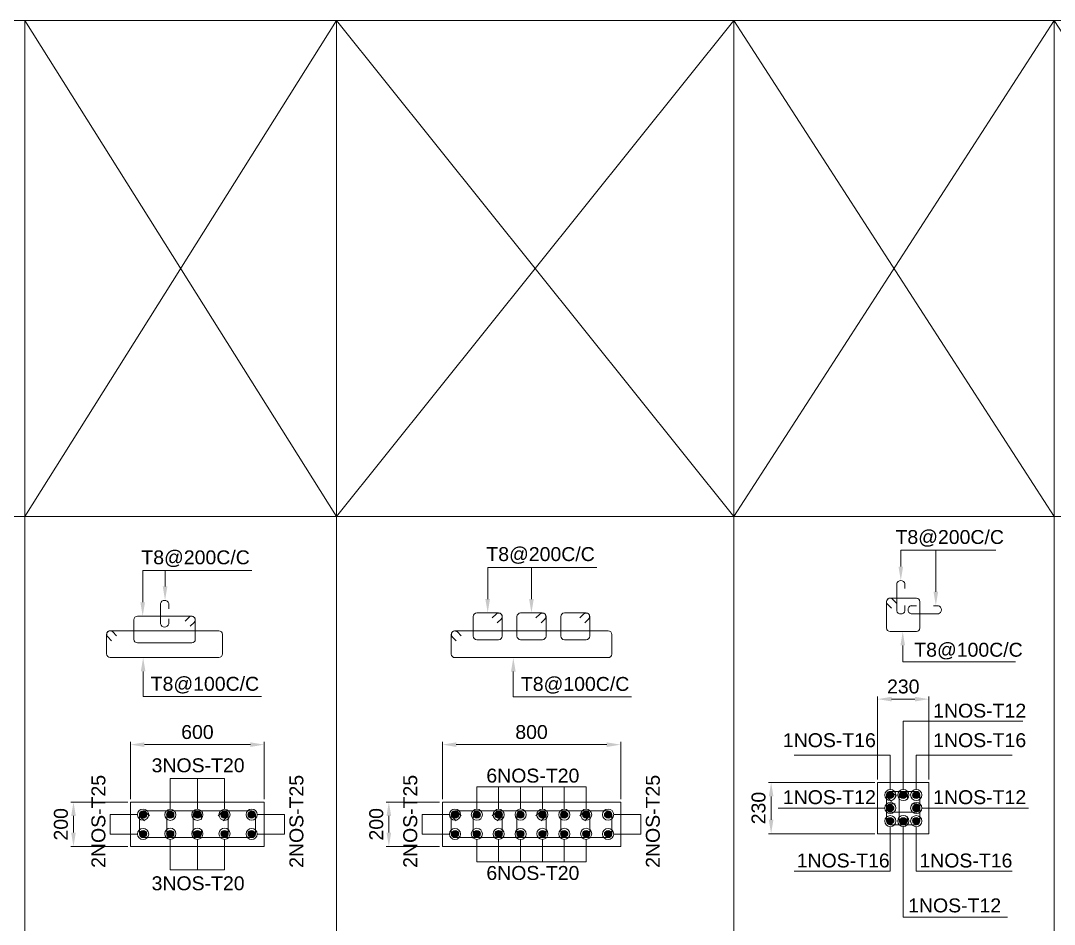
# Model space of a CAD drawing. Header units: metres. Extents: x 21100 to 202285, y -1545145 to -1477211.
# Drawn here: x 137992 to 156544, y -1532269 to -1516044 of the extents above; entities that cross this region are included whole.
import ezdxf

# ---------------------------------------------------------------- set-up
doc = ezdxf.new("R2010")
doc.units = ezdxf.units.M
doc.header["$LTSCALE"] = 15
doc.header["$MEASUREMENT"] = 0
for name, color, linetype, lineweight in [('COLUMN SECTION_ASC', 132, 'Continuous', 9), ('DIMENSION_ASC', 251, 'Continuous', 9), ('LEADER_ASC', 152, 'Continuous', 15), ('SCHEDULED BORDER_ASC', 4, 'Continuous', 18), ('STEEL DIST._ASC', 132, 'Continuous', 25), ('STIRRUPS_ASC', 22, 'Continuous', 5), ('TEXT SCHEDULE_ASC', 7, 'Continuous', 5), ('TEXT_ASC', 7, 'Continuous', 25)]:
    doc.layers.add(name, color=color, linetype=linetype, lineweight=lineweight)
doc.styles.add('ASC_DIMENSION', font='swiss.ttf', dxfattribs={"height": 250})
doc.styles.add('STANDERD ASC', font='swiss.ttf', dxfattribs={"height": 250})

# ---------------------------------------------------------------- blocks, each defined once
blk = doc.blocks.new('_DotBlank')
at = {"color": 0, "lineweight": -2}
blk.add_line((-0.5, 0), (-1, 0), dxfattribs=at)
blk.add_circle((0, 0), 0.5, dxfattribs=at)

msp = doc.modelspace()

# ---------------------------------------------------------------- hatches: boundary and pattern name
at = {"layer": 'STEEL DIST._ASC'}
h = msp.add_hatch(color=155, dxfattribs=at)
h.dxf.hatch_style = 1
edge = h.paths.add_edge_path()
edge.add_arc((153599.3, -1529950.1), 60, 180, 540)
h = msp.add_hatch(color=155, dxfattribs=at)
h.dxf.hatch_style = 1
edge = h.paths.add_edge_path()
edge.add_arc((153832.2, -1529948.5), 60, 89.99644, 449.99644)
h = msp.add_hatch(color=155, dxfattribs=at)
h.dxf.hatch_style = 1
edge = h.paths.add_edge_path()
edge.add_arc((154065.1, -1529950.1), 60, 0, 360, ccw=False)
h = msp.add_hatch(color=155, dxfattribs=at)
h.dxf.hatch_style = 1
edge = h.paths.add_edge_path()
edge.add_arc((153599.3, -1530181.4), 60, 180, 540)
h = msp.add_hatch(color=155, dxfattribs=at)
h.dxf.hatch_style = 1
edge = h.paths.add_edge_path()
edge.add_arc((154065.1, -1530181.4), 60, 0, 360, ccw=False)
h = msp.add_hatch(color=155, dxfattribs=at)
h.dxf.hatch_style = 1
edge = h.paths.add_edge_path()
edge.add_arc((140191.2, -1530301.8), 60, 180, 540)
h = msp.add_hatch(color=155, dxfattribs=at)
h.dxf.hatch_style = 1
edge = h.paths.add_edge_path()
edge.add_arc((140677.7, -1530301.8), 60, 180, 540)
h = msp.add_hatch(color=155, dxfattribs=at)
h.dxf.hatch_style = 1
edge = h.paths.add_edge_path()
edge.add_arc((141164.1, -1530301.8), 60, 180, 540)
h = msp.add_hatch(color=155, dxfattribs=at)
h.dxf.hatch_style = 1
edge = h.paths.add_edge_path()
edge.add_arc((141650.8, -1530301.8), 60, 180, 540)
h = msp.add_hatch(color=155, dxfattribs=at)
h.dxf.hatch_style = 1
edge = h.paths.add_edge_path()
edge.add_arc((142137, -1530301.8), 60, 0, 360, ccw=False)
h = msp.add_hatch(color=155, dxfattribs=at)
h.dxf.hatch_style = 1
edge = h.paths.add_edge_path()
edge.add_arc((145787.9, -1530301.8), 60, 180, 540)
h = msp.add_hatch(color=155, dxfattribs=at)
h.dxf.hatch_style = 1
edge = h.paths.add_edge_path()
edge.add_arc((146178.1, -1530301.7), 60, 180, 540)
h = msp.add_hatch(color=155, dxfattribs=at)
h.dxf.hatch_style = 1
edge = h.paths.add_edge_path()
edge.add_arc((146570.7, -1530301.8), 60, 180, 540)
h = msp.add_hatch(color=155, dxfattribs=at)
h.dxf.hatch_style = 1
edge = h.paths.add_edge_path()
edge.add_arc((146963.3, -1530301.8), 60, 180, 540)
h = msp.add_hatch(color=155, dxfattribs=at)
h.dxf.hatch_style = 1
edge = h.paths.add_edge_path()
edge.add_arc((147355.9, -1530301.9), 60, 180, 540)
h = msp.add_hatch(color=155, dxfattribs=at)
h.dxf.hatch_style = 1
edge = h.paths.add_edge_path()
edge.add_arc((147748.5, -1530301.8), 60, 180, 540)
h = msp.add_hatch(color=155, dxfattribs=at)
h.dxf.hatch_style = 1
edge = h.paths.add_edge_path()
edge.add_arc((148141.1, -1530301.9), 60, 180, 540)
h = msp.add_hatch(color=155, dxfattribs=at)
h.dxf.hatch_style = 1
edge = h.paths.add_edge_path()
edge.add_arc((148533.7, -1530301.8), 60, 0, 360, ccw=False)
h = msp.add_hatch(color=155, dxfattribs=at)
h.dxf.hatch_style = 1
edge = h.paths.add_edge_path()
edge.add_arc((153599.3, -1530411.7), 60, -180, 180, ccw=False)
h = msp.add_hatch(color=155, dxfattribs=at)
h.dxf.hatch_style = 1
edge = h.paths.add_edge_path()
edge.add_arc((153832.2, -1530414.3), 60, -90.00356, 269.99644, ccw=False)
h = msp.add_hatch(color=155, dxfattribs=at)
h.dxf.hatch_style = 1
edge = h.paths.add_edge_path()
edge.add_arc((154065.1, -1530411.7), 60, 360, 720)
h = msp.add_hatch(color=155, dxfattribs=at)
h.dxf.hatch_style = 1
edge = h.paths.add_edge_path()
edge.add_arc((140191.2, -1530643.4), 60, -180, 180, ccw=False)
h = msp.add_hatch(color=155, dxfattribs=at)
h.dxf.hatch_style = 1
edge = h.paths.add_edge_path()
edge.add_arc((140677.7, -1530643.4), 60, -180, 180, ccw=False)
h = msp.add_hatch(color=155, dxfattribs=at)
h.dxf.hatch_style = 1
edge = h.paths.add_edge_path()
edge.add_arc((141164.1, -1530643.4), 60, -180, 180, ccw=False)
h = msp.add_hatch(color=155, dxfattribs=at)
h.dxf.hatch_style = 1
edge = h.paths.add_edge_path()
edge.add_arc((141650.8, -1530643.4), 60, -180, 180, ccw=False)
h = msp.add_hatch(color=155, dxfattribs=at)
h.dxf.hatch_style = 1
edge = h.paths.add_edge_path()
edge.add_arc((142137, -1530643.4), 60, 360, 720)
h = msp.add_hatch(color=155, dxfattribs=at)
h.dxf.hatch_style = 1
edge = h.paths.add_edge_path()
edge.add_arc((145787.9, -1530643.4), 60, -180, 180, ccw=False)
h = msp.add_hatch(color=155, dxfattribs=at)
h.dxf.hatch_style = 1
edge = h.paths.add_edge_path()
edge.add_arc((146178.1, -1530643.3), 60, -180, 180, ccw=False)
h = msp.add_hatch(color=155, dxfattribs=at)
h.dxf.hatch_style = 1
edge = h.paths.add_edge_path()
edge.add_arc((146570.7, -1530643.4), 60, -180, 180, ccw=False)
h = msp.add_hatch(color=155, dxfattribs=at)
h.dxf.hatch_style = 1
edge = h.paths.add_edge_path()
edge.add_arc((146963.3, -1530643.4), 60, -180, 180, ccw=False)
h = msp.add_hatch(color=155, dxfattribs=at)
h.dxf.hatch_style = 1
edge = h.paths.add_edge_path()
edge.add_arc((147355.9, -1530643.5), 60, -180, 180, ccw=False)
h = msp.add_hatch(color=155, dxfattribs=at)
h.dxf.hatch_style = 1
edge = h.paths.add_edge_path()
edge.add_arc((147748.5, -1530643.4), 60, -180, 180, ccw=False)
h = msp.add_hatch(color=155, dxfattribs=at)
h.dxf.hatch_style = 1
edge = h.paths.add_edge_path()
edge.add_arc((148141.1, -1530643.4), 60, -180, 180, ccw=False)
h = msp.add_hatch(color=155, dxfattribs=at)
h.dxf.hatch_style = 1
edge = h.paths.add_edge_path()
edge.add_arc((148533.7, -1530643.4), 60, 360, 720)

# ---------------------------------------------------------------- linework, layer by layer
at = {"layer": 'COLUMN SECTION_ASC'}
for p, q in [((153372.2, -1529721.4), (153372.2, -1530641.4)), ((154292.2, -1529721.4), (153372.2, -1529721.4)), ((154292.2, -1530641.4), (154292.2, -1529721.4)), ((139964.1, -1530073.1), (139964.1, -1530873.1)), ((142364.1, -1530073.1), (139964.1, -1530073.1)), ((142364.1, -1530873.1), (142364.1, -1530073.1)), ((145560.8, -1530073.1), (145560.8, -1530873.1)), ((148760.8, -1530073.1), (145560.8, -1530073.1)), ((148760.8, -1530873.1), (148760.8, -1530073.1)), ((153372.2, -1530641.4), (154292.2, -1530641.4)), ((139964.1, -1530873.1), (142364.1, -1530873.1)), ((145560.8, -1530873.1), (148760.8, -1530873.1))]:
    msp.add_line(p, q, dxfattribs=at)
at = {"layer": 'DIMENSION_ASC'}
for p, q in [((153372.2, -1529671.4), (153372.2, -1528175.6)), ((153622.2, -1528225.6), (154042.2, -1528225.6)), ((154292.2, -1529671.4), (154292.2, -1528175.6)), ((139964.1, -1530023.1), (139964.1, -1528993)), ((142364.1, -1530023.1), (142364.1, -1528993)), ((145560.8, -1530023.1), (145560.8, -1528993)), ((148760.8, -1530023.1), (148760.8, -1528993)), ((140214.1, -1529043), (142114.1, -1529043)), ((145810.8, -1529043), (148510.8, -1529043)), ((153322.2, -1529721.4), (151410.8, -1529721.4)), ((139914.1, -1530073.1), (138889.9, -1530073.1)), ((145510.8, -1530073.1), (144550, -1530073.1)), ((151460.8, -1530391.4), (151460.8, -1529971.4)), ((138939.9, -1530623.1), (138939.9, -1530323.1)), ((144600, -1530623.1), (144600, -1530323.1)), ((153322.2, -1530641.4), (151410.8, -1530641.4)), ((139914.1, -1530873.1), (138889.9, -1530873.1)), ((145510.8, -1530873.1), (144550, -1530873.1))]:
    msp.add_line(p, q, dxfattribs=at)
for points in [[(153832.2, -1529748.5), (153832.2, -1528620.2), (155976.1, -1528620.2)], [(153599.5, -1529746.4), (153599.5, -1529231.6), (151874.8, -1529231.6)], [(154064.9, -1529746.4), (154064.9, -1529231.6), (155789.6, -1529231.6)], [(140677.7, -1530102.8), (140677.7, -1529652.7), (141515.3, -1529652.7)], [(141650.5, -1530102.8), (141650.5, -1529652.7), (140677.7, -1529652.7)], [(141164.1, -1530102.8), (141164.1, -1529652.7), (141650.5, -1529652.7)], [(146179.3, -1530101.8), (146179.3, -1529798.9), (147354.1, -1529798.9)], [(146570.7, -1530101.8), (146570.7, -1529798.9), (147745.4, -1529798.9)], [(147748.5, -1530101.8), (147748.5, -1529798.9), (146570.7, -1529798.9)], [(147355.9, -1530101.9), (147355.9, -1529798.9), (146570.7, -1529798.9)], [(148141.1, -1530101.9), (148141.1, -1529799), (146963.3, -1529799)], [(146964.5, -1530098.1), (146964.5, -1529798.9), (147748.5, -1529798.9)], [(139989.7, -1530298.7), (139600.7, -1530298.7), (139600.7, -1530647.5)], [(139989.7, -1530647.5), (139600.7, -1530647.5), (139600.7, -1530298.7)], [(142338.5, -1530298.7), (142727.5, -1530298.7), (142727.5, -1530647.5)], [(142338.5, -1530647.5), (142727.5, -1530647.5), (142727.5, -1530298.7)], [(145586.4, -1530298.7), (145197.4, -1530298.7), (145197.4, -1530647.5)], [(145586.4, -1530647.5), (145197.4, -1530647.5), (145197.4, -1530298.7)], [(148735.2, -1530298.7), (149124.2, -1530298.7), (149124.2, -1530647.5)], [(148735.2, -1530647.5), (149124.2, -1530647.5), (149124.2, -1530298.7)], [(153399.3, -1530181.4), (151585.9, -1530181.4)], [(154265.1, -1530181.4), (156078.5, -1530181.4)], [(153599.5, -1530616.4), (153599.5, -1531312.8), (151874.8, -1531312.8)], [(153832.2, -1530614.3), (153832.2, -1532137.9), (155705.1, -1532137.9)], [(154064.9, -1530616.4), (154064.9, -1531312.8), (155789.6, -1531312.8)], [(140677.7, -1530843.4), (140677.7, -1531293.6), (141515.3, -1531293.6)], [(141650.5, -1530843.4), (141650.5, -1531293.6), (140677.7, -1531293.6)], [(141164.1, -1530843.4), (141164.1, -1531293.6), (141650.5, -1531293.6)], [(146179.3, -1530844.4), (146179.3, -1531147.3), (147354.1, -1531147.3)], [(147355.9, -1530844.3), (147355.9, -1531147.3), (146570.7, -1531147.3)], [(146570.7, -1530844.4), (146570.7, -1531147.3), (147745.4, -1531147.3)], [(147748.5, -1530844.5), (147748.5, -1531147.3), (146570.7, -1531147.3)], [(148141.1, -1530844.3), (148141.1, -1531147.2), (146963.3, -1531147.2)], [(146964.5, -1530848.1), (146964.5, -1531147.3), (147748.5, -1531147.3)]]:
    msp.add_lwpolyline(points, dxfattribs=at)
for points in [[(153622.2, -1528183.9), (153622.2, -1528267.3), (153372.2, -1528225.6)], [(154042.2, -1528267.3), (154042.2, -1528183.9), (154292.2, -1528225.6)], [(140214.1, -1529001.4), (140214.1, -1529084.7), (139964.1, -1529043)], [(142114.1, -1529084.7), (142114.1, -1529001.4), (142364.1, -1529043)], [(145810.8, -1529001.4), (145810.8, -1529084.7), (145560.8, -1529043)], [(148510.8, -1529084.7), (148510.8, -1529001.4), (148760.8, -1529043)], [(151502.5, -1529971.4), (151419.2, -1529971.4), (151460.8, -1529721.4)], [(138981.5, -1530323.1), (138898.2, -1530323.1), (138939.9, -1530073.1)], [(144641.7, -1530323.1), (144558.3, -1530323.1), (144600, -1530073.1)], [(151419.2, -1530391.4), (151502.5, -1530391.4), (151460.8, -1530641.4)], [(138898.2, -1530623.1), (138981.5, -1530623.1), (138939.9, -1530873.1)], [(144558.3, -1530623.1), (144641.7, -1530623.1), (144600, -1530873.1)]]:
    msp.add_solid(points, dxfattribs=at)
at = {"layer": 'LEADER_ASC'}
for points in [[(153788.5, -1525845.7), (153788.5, -1525553.7), (155494.3, -1525553.7)], [(154417, -1526297.6), (154417, -1525553.7), (155494.3, -1525553.7)], [(146373.8, -1526428.4), (146373.8, -1525860.5), (148334.4, -1525860.5)], [(147159, -1526428.5), (147159, -1525860.5), (148334.4, -1525860.5)], [(140182.1, -1526486.4), (140182.1, -1525918.6), (142142.7, -1525918.6)], [(140583.1, -1526202.5), (140583.1, -1525918.6), (142090.4, -1525918.6)], [(153822.8, -1527262.2), (153822.8, -1527555), (155849.5, -1527555)], [(140189.9, -1527728.4), (140189.9, -1528180.5), (142312.1, -1528180.5)], [(146833.7, -1527730.9), (146833.7, -1528183.1), (148955.9, -1528183.1)]]:
    msp.add_lwpolyline(points, dxfattribs=at)
for points in [[(153830.2, -1525845.7), (153788.5, -1526095.7), (153746.8, -1525845.7)], [(140624.8, -1526202.5), (140583.1, -1526452.5), (140541.5, -1526202.5)], [(154458.6, -1526297.6), (154417, -1526547.6), (154375.3, -1526297.6)], [(140223.7, -1526486.4), (140182.1, -1526736.4), (140140.4, -1526486.4)], [(146415.5, -1526428.4), (146373.8, -1526678.4), (146332.1, -1526428.4)], [(147200.7, -1526428.5), (147159, -1526678.5), (147117.3, -1526428.5)], [(153781.1, -1527262.2), (153822.8, -1527012.2), (153864.4, -1527262.2)], [(140148.2, -1527728.4), (140189.9, -1527478.4), (140231.6, -1527728.4)], [(146792.1, -1527730.9), (146833.7, -1527480.9), (146875.4, -1527730.9)]]:
    msp.add_solid(points, dxfattribs=at)
at = {"layer": 'SCHEDULED BORDER_ASC'}
for p, q in [((134074.4, -1516043.6), (171284, -1516043.6)), ((138064.8, -1516043.6), (138064.8, -1544844.8)), ((143661.5, -1516043.6), (143661.5, -1544844.8)), ((150789.5, -1516043.6), (150789.5, -1544844.8)), ((156543.6, -1516043.6), (156543.6, -1544844.8)), ((134074.4, -1524946.4), (171284, -1524946.4))]:
    msp.add_line(p, q, dxfattribs=at)
at = {"layer": 'SCHEDULED BORDER_ASC', "color": 8}
for p, q in [((138064.8, -1524946.4), (143661.5, -1516043.6)), ((138064.8, -1516043.6), (143661.5, -1524946.4)), ((143661.5, -1524946.4), (150789.5, -1516043.6)), ((143661.5, -1516043.6), (150789.5, -1524946.4)), ((150789.5, -1516043.6), (156543.6, -1524946.4)), ((156543.6, -1516043.6), (150789.5, -1524946.4)), ((156543.6, -1516043.6), (162297.7, -1524946.4))]:
    msp.add_line(p, q, dxfattribs=at)
at = {"layer": 'STEEL DIST._ASC'}
for centre in [(153599.3, -1529950.1), (153832.2, -1529948.5), (154065.1, -1529950.1), (153599.3, -1530181.4), (154065.1, -1530181.4), (140191.2, -1530301.8), (140677.7, -1530301.8), (141164.1, -1530301.8), (141650.8, -1530301.8), (142137, -1530301.8), (145787.9, -1530301.8), (146178.1, -1530301.7), (146570.7, -1530301.8), (146963.3, -1530301.8), (147355.9, -1530301.9), (147748.5, -1530301.8), (148141.1, -1530301.9), (148533.7, -1530301.8), (153599.3, -1530411.7), (153832.2, -1530414.3), (154065.1, -1530411.7), (140191.2, -1530643.4), (140677.7, -1530643.4), (141164.1, -1530643.4), (141650.8, -1530643.4), (142137, -1530643.4), (145787.9, -1530643.4), (146178.1, -1530643.3), (146570.7, -1530643.4), (146963.3, -1530643.4), (147355.9, -1530643.5), (147748.5, -1530643.4), (148141.1, -1530643.4), (148533.7, -1530643.4)]:
    msp.add_circle(centre, 60, dxfattribs=at)
at = {"layer": 'STIRRUPS_ASC'}
for p, q in [((153714.9, -1526639.8), (153714.9, -1526151.7)), ((153862.2, -1526151.5), (153862.2, -1526241.4)), ((154068.2, -1526412.2), (153596.2, -1526412.2)), ((140501, -1526508), (140501, -1526876)), ((140648.3, -1526605.2), (140648.3, -1526508.1)), ((153532.2, -1526476.2), (153532.2, -1526947.2)), ((153550.9, -1526521.4), (153621.6, -1526592.1)), ((153712.1, -1526501.6), (153641.4, -1526430.9)), ((153862.2, -1526542.1), (153862.2, -1526639.7)), ((154070.9, -1526547.6), (153973.8, -1526547.6)), ((154132.2, -1526948.2), (154132.2, -1526476.2)), ((154462, -1526547.6), (154372.1, -1526547.6)), ((141058.9, -1526736.4), (140089.5, -1526736.4)), ((140648.3, -1526876.2), (140648.3, -1526786.3)), ((141015.1, -1526756.2), (140946.1, -1526825.1)), ((146114.3, -1526743.3), (146114.3, -1527093.3)), ((146568.3, -1526678.4), (146179.3, -1526678.3)), ((146524.5, -1526698.1), (146455.5, -1526767.1)), ((146546, -1526857.6), (146614.2, -1526789.4)), ((146635.4, -1527093.4), (146635.4, -1526744.1)), ((146899.5, -1526743.4), (146899.5, -1527093.4)), ((147353.5, -1526678.5), (146964.5, -1526678.4)), ((147309.7, -1526698.2), (147240.7, -1526767.2)), ((147331.2, -1526857.7), (147399.4, -1526789.5)), ((147420.6, -1527093.5), (147420.6, -1526744.2)), ((147684.7, -1526743.4), (147684.7, -1527093.4)), ((148138.7, -1526678.5), (147749.7, -1526678.4)), ((148094.9, -1526698.2), (148025.9, -1526767.2)), ((148116.4, -1526857.7), (148184.6, -1526789.5)), ((148205.8, -1527093.4), (148205.8, -1526744.2)), ((153973.7, -1526694.8), (154461.8, -1526694.9)), ((140024.5, -1526801.4), (140024.5, -1527151.4)), ((141036.6, -1526915.6), (141104.9, -1526847.4)), ((141126.1, -1527151.4), (141126.1, -1526802.1)), ((139534.6, -1527062.4), (139534.6, -1527413.4)), ((139553.4, -1527107.6), (139624.1, -1527178.3)), ((141550.6, -1526998.4), (139598.6, -1526998.4)), ((139714.6, -1527087.8), (139643.9, -1527017.1)), ((141614.6, -1527414.4), (141614.6, -1527062.4)), ((145720.8, -1527064.9), (145720.8, -1527415.9)), ((145739.6, -1527110.2), (145810.3, -1527180.9)), ((148536.8, -1527000.9), (145784.8, -1527000.9)), ((145900.7, -1527090.4), (145830, -1527019.7)), ((146179.3, -1527158.3), (146570.4, -1527158.4)), ((146964.5, -1527158.4), (147355.6, -1527158.5)), ((147749.7, -1527158.4), (148140.8, -1527158.4)), ((148600.8, -1527416.9), (148600.8, -1527064.9)), ((153597.2, -1527012.2), (154068.2, -1527012.2)), ((140089.5, -1527216.4), (141061.1, -1527216.4)), ((139599.6, -1527478.4), (141550.6, -1527478.4)), ((145785.8, -1527480.9), (148536.8, -1527480.9)), ((153532.2, -1529945.4), (153532.2, -1530416.4)), ((154068.2, -1529881.4), (153596.2, -1529881.4)), ((153712.1, -1529970.9), (153641.4, -1529900.2)), ((153758.6, -1530425.5), (153758.6, -1529937.4)), ((153905.8, -1529937.2), (153905.8, -1530027.1)), ((154132.2, -1530417.4), (154132.2, -1529945.4)), ((153550.9, -1529990.7), (153621.6, -1530061.4)), ((153685.4, -1530107.8), (153588.2, -1530107.8)), ((154076.4, -1530107.8), (153986.5, -1530107.8)), ((140124.1, -1530297.1), (140124.1, -1530648.1)), ((142140.1, -1530233.1), (140188.1, -1530233.1)), ((140304.1, -1530322.6), (140233.4, -1530251.9)), ((140613.9, -1530298.1), (140613.9, -1530648.1)), ((141648.4, -1530233.1), (140678.9, -1530233.1)), ((141090.5, -1530289), (141090.5, -1530657.1)), ((141237.7, -1530386.3), (141237.7, -1530289.2)), ((141604.6, -1530252.9), (141535.6, -1530321.8)), ((141715.5, -1530648.1), (141715.5, -1530298.8)), ((142204.1, -1530649.1), (142204.1, -1530297.1)), ((145720.8, -1530297.1), (145720.8, -1530648.1)), ((148536.8, -1530233.1), (145784.8, -1530233.1)), ((145900.7, -1530322.6), (145830, -1530251.9)), ((146114.3, -1530298), (146114.3, -1530648)), ((146568.3, -1530233.1), (146179.3, -1530233)), ((146524.5, -1530252.9), (146455.5, -1530321.8)), ((146635.4, -1530648.1), (146635.4, -1530298.8)), ((146899.5, -1530298.1), (146899.5, -1530648.1)), ((147353.5, -1530233.2), (146964.5, -1530233.1)), ((147309.7, -1530253), (147240.7, -1530321.9)), ((147420.6, -1530648.2), (147420.6, -1530298.9)), ((147684.7, -1530298.1), (147684.7, -1530648.1)), ((148138.7, -1530233.2), (147749.7, -1530233.1)), ((148094.9, -1530253), (148025.9, -1530321.9)), ((148205.8, -1530648.1), (148205.8, -1530298.9)), ((148600.8, -1530649.1), (148600.8, -1530297.1)), ((153588.1, -1530255), (154076.2, -1530255)), ((140142.9, -1530342.4), (140213.6, -1530413.1)), ((141626.1, -1530412.3), (141694.3, -1530344.1)), ((145739.6, -1530342.4), (145810.3, -1530413.1)), ((146546, -1530412.3), (146614.2, -1530344.1)), ((147331.2, -1530412.4), (147399.4, -1530344.2)), ((148116.4, -1530412.4), (148184.6, -1530344.2)), ((153597.2, -1530481.4), (154068.2, -1530481.4)), ((153905.8, -1530330.6), (153905.8, -1530425.4)), ((141237.7, -1530657.3), (141237.7, -1530567.4)), ((140189.1, -1530713.1), (142140.1, -1530713.1)), ((140678.9, -1530713.1), (141650.5, -1530713.1)), ((145785.8, -1530713.1), (148536.8, -1530713.1)), ((146179.3, -1530713), (146570.4, -1530713.1)), ((146964.5, -1530713.1), (147355.6, -1530713.2)), ((147749.7, -1530713.1), (148140.8, -1530713.1))]:
    msp.add_line(p, q, dxfattribs=at)
for centre, radius, start, end in [((153788.6, -1526172.1), 76.4, 15.61199, 164.50811), ((153596.8, -1526477.8), 64.7, 46.45047, 178.54594), ((153597.8, -1526476.9), 64.7, 91.45406, 223.54953), ((154066.6, -1526477.8), 65.6, 1.39718, 88.60282), ((140574.6, -1526528.4), 76.4, 15.42033, 164.45289), ((153994.1, -1526621.2), 76.4, 105.42033, 254.45289), ((154441.4, -1526621.2), 76.4, 285.48832, 74.38444), ((140089.5, -1526801.4), 65, 90, 180), ((141061.1, -1526802.1), 65, 360, 135), ((141058.9, -1526801.4), 65, 315, 90), ((146179.3, -1526743.3), 65, 90, 180), ((146570.4, -1526744.1), 65, 360, 135), ((146568.3, -1526743.4), 65, 315, 90), ((146964.5, -1526743.4), 65, 90, 180), ((147355.6, -1526744.2), 65, 360, 135), ((147353.5, -1526743.5), 65, 315, 90), ((147749.7, -1526743.4), 65, 90, 180), ((148140.8, -1526744.2), 65, 360, 135), ((148138.7, -1526743.5), 65, 315, 90), ((153788.5, -1526619.3), 76.4, 195.54355, 344.57611), ((140574.6, -1526855.6), 76.4, 195.48832, 344.38444), ((153597.2, -1526947.2), 65, 180, 270), ((154066.6, -1526946.6), 65.6, 271.39718, 358.60282), ((139599.3, -1527064), 64.7, 46.45047, 178.54594), ((139600.3, -1527063), 64.7, 91.45406, 223.54953), ((140089.5, -1527151.4), 65, 180, 270), ((141061.1, -1527151.4), 65, 270, 0), ((141549, -1527064), 65.6, 1.39718, 88.60282), ((145785.5, -1527066.6), 64.7, 46.45047, 178.54594), ((145786.4, -1527065.6), 64.7, 91.45406, 223.54953), ((146179.3, -1527093.3), 65, 180, 270), ((146570.4, -1527093.4), 65, 270, 0), ((146964.5, -1527093.4), 65, 180, 270), ((147355.6, -1527093.5), 65, 270, 0), ((147749.7, -1527093.4), 65, 180, 270), ((148140.8, -1527093.4), 65, 270, 0), ((148535.2, -1527066.5), 65.6, 1.39718, 88.60282), ((139599.6, -1527413.4), 65, 180, 270), ((141549, -1527412.8), 65.6, 271.39718, 358.60282), ((145785.8, -1527415.9), 65, 180, 270), ((148535.2, -1527415.3), 65.6, 271.39718, 358.60282), ((153596.8, -1529947.1), 64.7, 46.45047, 178.54594), ((153597.8, -1529946.1), 64.7, 91.45406, 223.54953), ((153832.2, -1529957.8), 76.4, 15.61199, 164.50811), ((154066.6, -1529947), 65.6, 1.39718, 88.60282), ((153608.6, -1530181.4), 76.4, 105.42033, 254.45289), ((154055.8, -1530181.4), 76.4, 285.48832, 74.38444), ((140188.8, -1530298.8), 64.7, 46.45047, 178.54594), ((140189.7, -1530297.8), 64.7, 91.45406, 223.54953), ((140678.9, -1530298.1), 65, 90, 180), ((141164.1, -1530309.5), 76.4, 15.42033, 164.45289), ((141650.5, -1530298.8), 65, 360, 135), ((141648.4, -1530298.1), 65, 315, 90), ((142138.5, -1530298.7), 65.6, 1.39718, 88.60282), ((145785.5, -1530298.8), 64.7, 46.45047, 178.54594), ((145786.4, -1530297.8), 64.7, 91.45406, 223.54953), ((146179.3, -1530298), 65, 90, 180), ((146570.4, -1530298.8), 65, 360, 135), ((146568.3, -1530298.1), 65, 315, 90), ((146964.5, -1530298.1), 65, 90, 180), ((147355.6, -1530298.9), 65, 360, 135), ((147353.5, -1530298.2), 65, 315, 90), ((147749.7, -1530298.1), 65, 90, 180), ((148140.8, -1530298.9), 65, 360, 135), ((148138.7, -1530298.2), 65, 315, 90), ((148535.2, -1530298.7), 65.6, 1.39718, 88.60282), ((153597.2, -1530416.4), 65, 180, 270), ((153832.2, -1530405.1), 76.4, 195.54355, 344.57611), ((154066.6, -1530415.8), 65.6, 271.39718, 358.60282), ((140189.1, -1530648.1), 65, 180, 270), ((140678.9, -1530648.1), 65, 180, 270), ((141164.1, -1530636.7), 76.4, 195.48832, 344.38444), ((141650.5, -1530648.1), 65, 270, 0), ((142138.5, -1530647.5), 65.6, 271.39718, 358.60282), ((145785.8, -1530648.1), 65, 180, 270), ((146179.3, -1530648), 65, 180, 270), ((146570.4, -1530648.1), 65, 270, 0), ((146964.5, -1530648.1), 65, 180, 270), ((147355.6, -1530648.2), 65, 270, 0), ((147749.7, -1530648.1), 65, 180, 270), ((148140.8, -1530648.1), 65, 270, 0), ((148535.2, -1530647.5), 65.6, 271.39718, 358.60282)]:
    msp.add_arc(centre, radius, start, end, dxfattribs=at)

# ---------------------------------------------------------------- block references
at = {"layer": 'DIMENSION_ASC', "xscale": 200, "yscale": 200, "zscale": 200}
for p, rotation in [((153599.5, -1529946.4), 269.9999999999627), ((153832.2, -1529948.5), 270), ((154064.9, -1529946.4), 269.9999999999907), ((140677.7, -1530302.8), 270), ((141164.1, -1530302.8), 269.9999999999897), ((141650.5, -1530302.8), 269.9999999999897), ((146179.3, -1530301.8), 270), ((146570.7, -1530301.8), 270), ((146964.5, -1530298.1), 270), ((147355.9, -1530301.9), 270), ((147748.5, -1530301.8), 270), ((148141.1, -1530301.9), 270), ((154065.1, -1530181.4), 180), ((142138.5, -1530298.7), 180), ((148535.2, -1530298.7), 180), ((153599.5, -1530416.4), 89.99999999997024), ((153832.2, -1530414.3), 90), ((154064.9, -1530416.4), 90), ((140677.7, -1530643.4), 90), ((141164.1, -1530643.4), 90.00000000001026), ((141650.5, -1530643.4), 90.00000000001026), ((142138.5, -1530647.5), 180), ((146179.3, -1530644.4), 90), ((146570.7, -1530644.4), 90), ((146964.5, -1530648.1), 90), ((147355.9, -1530644.3), 90), ((147748.5, -1530644.5), 90), ((148141.1, -1530644.3), 90), ((148535.2, -1530647.5), 180)]:
    msp.add_blockref('_DotBlank', p, dxfattribs=dict(at, rotation=rotation))
for p in [(153599.3, -1530181.4), (140189.7, -1530298.7), (145786.4, -1530298.7), (140189.7, -1530647.5), (145786.4, -1530647.5)]:
    msp.add_blockref('_DotBlank', p, dxfattribs=at)

# ---------------------------------------------------------------- texts
at = {"layer": 'DIMENSION_ASC', "color": 7, "char_height": 250, "attachment_point": 5, "style": 'ASC_DIMENSION'}
for s, insert in [('\\A1;230', (153832.2, -1528000.6)), ('\\A1;600', (141164.1, -1528818)), ('\\A1;800', (147160.8, -1528818))]:
    msp.add_mtext(s, dxfattribs=dict(at, insert=insert))
at = {"layer": 'DIMENSION_ASC', "color": 7, "char_height": 250, "attachment_point": 5, "rotation": 90, "style": 'ASC_DIMENSION'}
for s, insert in [('\\A1;230', (151235.8, -1530181.4)), ('\\A1;200', (138714.9, -1530473.1)), ('\\A1;200', (144375, -1530473.1))]:
    msp.add_mtext(s, dxfattribs=dict(at, insert=insert))
at = {"layer": 'TEXT SCHEDULE_ASC', "style": 'STANDERD ASC'}
for s, p in [('1NOS-T12', (154369.5, -1528557.8)), ('1NOS-T16', (154369.5, -1529087.9)), ('3NOS-T20', (140341.8, -1529538.7)), ('6NOS-T20', (146350, -1529723.6)), ('1NOS-T12', (151671.8, -1530111.1)), ('1NOS-T12', (154369.5, -1530111.1)), ('1NOS-T16', (154121.8, -1531248.6)), ('6NOS-T20', (146350, -1531472.1)), ('3NOS-T20', (140341.8, -1531657.1)), ('1NOS-T12', (153919.9, -1532054.5))]:
    msp.add_text(s, height=250, dxfattribs=at).set_placement(p)
for s, rotation, p in [('1NOS-T16', 360, (151671.8, -1529087.9)), ('2NOS-T25', 90, (139512, -1531254.7)), ('2NOS-T25', 90, (143065.7, -1531254.7)), ('2NOS-T25', 90, (145108.7, -1531254.7)), ('2NOS-T25', 90, (149462.4, -1531254.7)), ('1NOS-T16', 360, (151919.6, -1531248.6))]:
    msp.add_text(s, height=250, rotation=rotation, dxfattribs=at).set_placement(p)
at = {"layer": 'TEXT_ASC', "style": 'STANDERD ASC'}
for s, p in [('T8@200C/C', (153693.1, -1525439.8, 0.3)), ('T8@200C/C', (146349.9, -1525746.6, 0.3)), ('T8@200C/C', (140158.1, -1525804.7, 0.3)), ('T8@100C/C', (154030, -1527463.9)), ('T8@100C/C', (140325.8, -1528075.3, 0.3)), ('T8@100C/C', (146969.6, -1528077.8, 0.3))]:
    msp.add_text(s, height=250, dxfattribs=at).set_placement(p)

doc.saveas('drawing.dxf')
